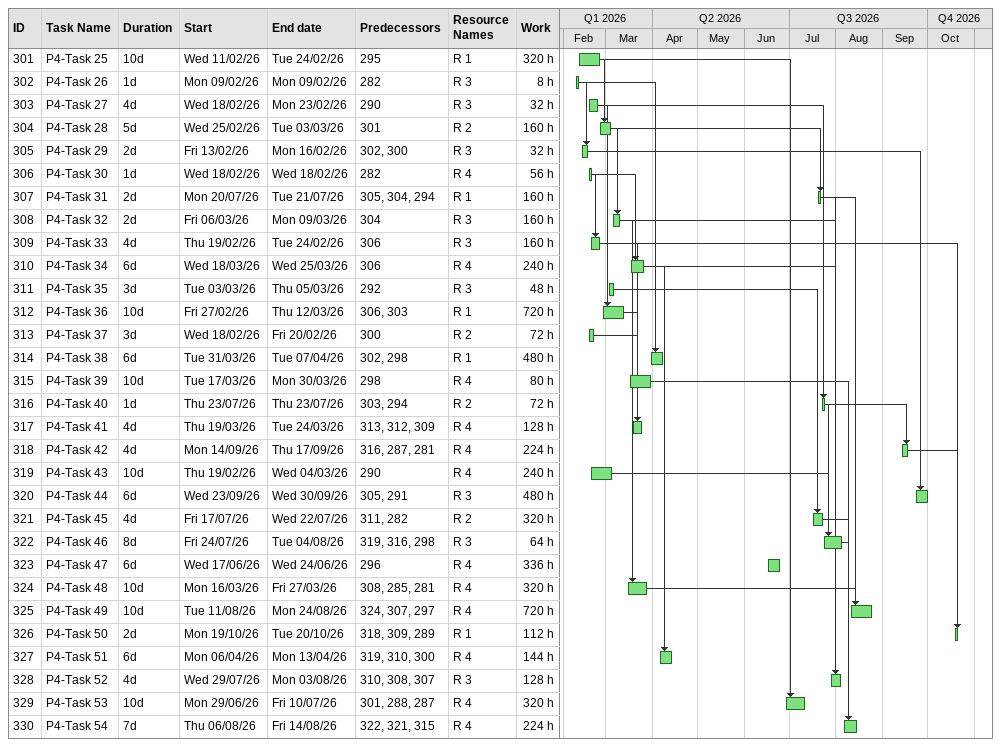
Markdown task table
| ID | Task | Duration | Start | Finish | Predecessors | Resources | Work (h) |
|---|---|---|---|---|---|---|---|
| 301 | P4-Task 25 | 10d | 2026-02-11 | 2026-02-24 | 295 | R 1 | 320 |
| 302 | P4-Task 26 | 1d | 2026-02-09 | 2026-02-09 | 282 | R 3 | 8 |
| 303 | P4-Task 27 | 4d | 2026-02-18 | 2026-02-23 | 290 | R 3 | 32 |
| 304 | P4-Task 28 | 5d | 2026-02-25 | 2026-03-03 | 301 | R 2 | 160 |
| 305 | P4-Task 29 | 2d | 2026-02-13 | 2026-02-16 | 302, 300 | R 3 | 32 |
| 306 | P4-Task 30 | 1d | 2026-02-18 | 2026-02-18 | 282 | R 4 | 56 |
| 307 | P4-Task 31 | 2d | 2026-07-20 | 2026-07-21 | 305, 304, 294 | R 1 | 160 |
| 308 | P4-Task 32 | 2d | 2026-03-06 | 2026-03-09 | 304 | R 3 | 160 |
| 309 | P4-Task 33 | 4d | 2026-02-19 | 2026-02-24 | 306 | R 3 | 160 |
| 310 | P4-Task 34 | 6d | 2026-03-18 | 2026-03-25 | 306 | R 4 | 240 |
| 311 | P4-Task 35 | 3d | 2026-03-03 | 2026-03-05 | 292 | R 3 | 48 |
| 312 | P4-Task 36 | 10d | 2026-02-27 | 2026-03-12 | 306, 303 | R 1 | 720 |
| 313 | P4-Task 37 | 3d | 2026-02-18 | 2026-02-20 | 300 | R 2 | 72 |
| 314 | P4-Task 38 | 6d | 2026-03-31 | 2026-04-07 | 302, 298 | R 1 | 480 |
| 315 | P4-Task 39 | 10d | 2026-03-17 | 2026-03-30 | 298 | R 4 | 80 |
| 316 | P4-Task 40 | 1d | 2026-07-23 | 2026-07-23 | 303, 294 | R 2 | 72 |
| 317 | P4-Task 41 | 4d | 2026-03-19 | 2026-03-24 | 313, 312, 309 | R 4 | 128 |
| 318 | P4-Task 42 | 4d | 2026-09-14 | 2026-09-17 | 316, 287, 281 | R 4 | 224 |
| 319 | P4-Task 43 | 10d | 2026-02-19 | 2026-03-04 | 290 | R 4 | 240 |
| 320 | P4-Task 44 | 6d | 2026-09-23 | 2026-09-30 | 305, 291 | R 3 | 480 |
| 321 | P4-Task 45 | 4d | 2026-07-17 | 2026-07-22 | 311, 282 | R 2 | 320 |
| 322 | P4-Task 46 | 8d | 2026-07-24 | 2026-08-04 | 319, 316, 298 | R 3 | 64 |
| 323 | P4-Task 47 | 6d | 2026-06-17 | 2026-06-24 | 296 | R 4 | 336 |
| 324 | P4-Task 48 | 10d | 2026-03-16 | 2026-03-27 | 308, 285, 281 | R 4 | 320 |
| 325 | P4-Task 49 | 10d | 2026-08-11 | 2026-08-24 | 324, 307, 297 | R 4 | 720 |
| 326 | P4-Task 50 | 2d | 2026-10-19 | 2026-10-20 | 318, 309, 289 | R 1 | 112 |
| 327 | P4-Task 51 | 6d | 2026-04-06 | 2026-04-13 | 319, 310, 300 | R 4 | 144 |
| 328 | P4-Task 52 | 4d | 2026-07-29 | 2026-08-03 | 310, 308, 307 | R 3 | 128 |
| 329 | P4-Task 53 | 10d | 2026-06-29 | 2026-07-10 | 301, 288, 287 | R 4 | 320 |
| 330 | P4-Task 54 | 7d | 2026-08-06 | 2026-08-14 | 322, 321, 315 | R 4 | 224 |
